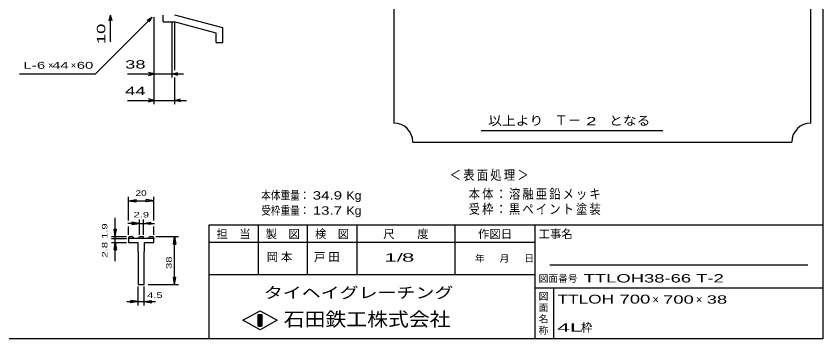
# Model space of a CAD drawing. Units: millimetres, scale not verified. Extents: x -1456 to 1385, y -1026 to 843.
# Drawn here: x -318 to 1385, y -917 to -235 of the extents above; entities that cross this region are included whole.
import ezdxf
from ezdxf.enums import TextEntityAlignment as Align

# ---------------------------------------------------------------- set-up
doc = ezdxf.new("R2010")
doc.units = ezdxf.units.MM
doc.header["$LTSCALE"] = 8
for name, color, linetype, lineweight in [('0_2', 150, 'Continuous', 25), ('19', 6, 'Continuous', 25), ('22', 2, 'Continuous', 25), ('32', 4, 'Continuous', 25)]:
    doc.layers.add(name, color=color, linetype=linetype, lineweight=lineweight)
doc.styles.add('ベクトル', font='')
doc.styles.get('ベクトル').set_extended_font_data('ベクトル')

msp = doc.modelspace()

# ---------------------------------------------------------------- linework, layer by layer
at = {"layer": '0_2'}
for p, q in [((1384.8, 842.8), (1384.8, -917.2)), ((1384.8, -677.2), (88.8, -677.2)), ((88.8, -677.2), (88.8, -917.2)), ((192.8, -677.2), (192.8, -781.2)), ((296.8, -781.2), (296.8, -677.2)), ((400.8, -677.2), (400.8, -781.2)), ((608.8, -781.2), (608.8, -677.2)), ((776.8, -677.2), (776.8, -917.2)), ((776.8, -713.2), (88.8, -713.2)), ((1352.8, -761.2), (808.8, -761.2)), ((88.8, -781.2), (776.8, -781.2)), ((776.8, -809.2), (1384.8, -809.2)), ((816.8, -917.2), (816.8, -809.2)), ((160.8, -878), (196.8, -858)), ((192.8, -866), (200.8, -866)), ((192.8, -890), (192.8, -866)), ((192.8, -866), (194.4, -866)), ((194.4, -866), (194.4, -890)), ((196, -890), (196, -866)), ((196, -866), (197.6, -866)), ((196.8, -858), (232.8, -878)), ((197.6, -866), (197.6, -890)), ((199.2, -890), (199.2, -866)), ((199.2, -866), (200.8, -866)), ((200.8, -866), (200.8, -890)), ((200.8, -866), (200.8, -890)), ((196.8, -898), (160.8, -878)), ((232.8, -878), (196.8, -898)), ((200.8, -890), (192.8, -890)), ((194.4, -890), (196, -890)), ((197.6, -890), (199.2, -890)), ((1384.8, -917.2), (-1383.2, -917.2))]:
    msp.add_line(p, q, dxfattribs=at)
at = {"layer": '19'}
for p, q in [((-7.8, -247.2), (-7.8, -233.2)), ((118.2, -260.2), (17.2, -233.2)), ((-7.8, -247.2), (15.2, -247.2)), ((104.2, -271.2), (15.2, -247.2)), ((104.2, -291.2), (104.2, -271.2)), ((118.2, -291.2), (118.2, -260.2)), ((104.2, -291.2), (118.2, -291.2))]:
    msp.add_line(p, q, dxfattribs=at)
at = {"layer": '22', "color": 4}
for p, q in [((479.2, 778.8), (479.2, -461.2)), ((1359.2, -461.2), (1359.2, 778.8)), ((-150.8, -357.2), (-30.8, -237.2)), ((-122, -245.2), (-118.8, -233.2)), ((-115.6, -245.2), (-118.8, -233.2)), ((-118.8, -289.2), (-118.8, -233.2)), ((-41.2, -243.6), (-30.8, -237.2)), ((-37.2, -247.6), (-30.8, -237.2)), ((-26.8, -365.2), (-26.8, -237.2)), ((-26.8, -421.2), (-26.8, -237.2)), ((11.2, -365.2), (11.2, -249.4)), ((17.2, -349.2), (17.2, -249.4)), ((-310.8, -357.2), (-150.8, -357.2)), ((-82.8, -357.2), (-26.8, -357.2)), ((-26.8, -357.2), (-38.8, -354)), ((-38.8, -360.4), (-26.8, -357.2)), ((-26.8, -357.2), (11.2, -357.2)), ((11.2, -357.2), (23.2, -354)), ((23.2, -360.4), (11.2, -357.2)), ((11.2, -357.2), (35.2, -357.2)), ((17.2, -421.2), (17.2, -365.2)), ((-82.8, -413.2), (-26.8, -413.2)), ((-26.8, -413.2), (-38.8, -410)), ((-38.8, -416.4), (-26.8, -413.2)), ((-26.8, -413.2), (17.2, -413.2)), ((17.2, -413.2), (29.2, -410)), ((29.2, -416.4), (17.2, -413.2)), ((17.2, -413.2), (41.2, -413.2)), ((663.2, -477.2), (1047.2, -477.2)), ((519.2, -501.2), (1319.2, -501.2))]:
    msp.add_line(p, q, dxfattribs=at)
for centre, start, end in [((479.2, -501.2), 0, 90), ((1359.2, -501.2), 90, 180)]:
    msp.add_arc(centre, 40, start, end, dxfattribs=at)
at = {"layer": '32'}
for p, q in [((-80.8, -666.8), (-80.8, -617.2)), ((-80.8, -625.2), (-64.8, -622.8)), ((-80.8, -625.2), (-64.8, -627.6)), ((-80.8, -625.2), (-27.467, -625.2)), ((-64.8, -627.6), (-64.8, -622.8)), ((-27.467, -625.2), (-43.467, -622.8)), ((-43.467, -627.6), (-43.467, -622.8)), ((-27.467, -625.2), (-43.467, -627.6)), ((-27.467, -666.8), (-27.467, -617.2)), ((-108.8, -701.2), (-108.8, -661.2)), ((-58, -673.2), (-82, -673.2)), ((-80.8, -697.2), (-80.8, -679.6)), ((-58, -673.2), (-74, -670.8)), ((-74, -670.8), (-74, -675.6)), ((-74, -675.6), (-58, -673.2)), ((-58, -697.2), (-58, -665.2)), ((-58, -673.2), (-50.267, -673.2)), ((-50.267, -665.2), (-50.267, -697.2)), ((-50.267, -673.2), (-34.267, -670.8)), ((-34.267, -675.6), (-50.267, -673.2)), ((-50.267, -673.2), (-26.267, -673.2)), ((-34.267, -670.8), (-34.267, -675.6)), ((-27.467, -697.2), (-27.467, -679.6)), ((-108.8, -701.2), (-111.2, -685.2)), ((-111.2, -685.2), (-106.4, -685.2)), ((-108.8, -701.2), (-106.4, -685.2)), ((-116.8, -701.2), (-84.8, -701.2)), ((-116.8, -705.2), (-84.8, -705.2)), ((-116.8, -713.2), (-84.8, -713.2)), ((-111.2, -729.2), (-108.8, -713.2)), ((-108.8, -713.2), (-108.8, -701.2)), ((-108.8, -713.2), (-106.4, -729.2)), ((-108.8, -753.2), (-108.8, -713.2)), ((-80.8, -705.2), (-79.467, -701.2)), ((-80.8, -705.2), (-80.8, -713.2)), ((-27.467, -705.2), (-80.8, -705.2)), ((-80.8, -713.2), (-61.467, -713.2)), ((-79.467, -701.2), (-71.733, -701.2)), ((-71.733, -701.2), (-70.4, -705.2)), ((-61.467, -713.2), (-61.467, -731.867)), ((-59.333, -705.2), (-58, -701.2)), ((-58, -701.2), (-50.267, -701.2)), ((-50.267, -701.2), (-48.933, -705.2)), ((-46.8, -731.867), (-46.8, -713.2)), ((-46.8, -713.2), (-27.467, -713.2)), ((-37.867, -705.2), (-36.533, -701.2)), ((-36.533, -701.2), (-28.8, -701.2)), ((-28.8, -701.2), (-27.467, -705.2)), ((-27.467, -713.2), (-27.467, -705.2)), ((-23.467, -701.2), (24.533, -701.2)), ((14.133, -717.2), (16.533, -701.2)), ((16.533, -701.2), (18.933, -717.2)), ((16.533, -802.534), (16.533, -701.2)), ((-111.2, -729.2), (-106.4, -729.2)), ((-61.467, -731.867), (-60.133, -733.2)), ((-48.133, -733.2), (-46.8, -731.867)), ((14.133, -717.2), (18.933, -717.2)), ((-60.133, -733.2), (-60.133, -802.533)), ((-48.133, -802.533), (-48.133, -733.2)), ((16.533, -802.534), (14.133, -786.534)), ((14.133, -786.534), (18.933, -786.534)), ((16.533, -802.534), (18.933, -786.534)), ((-60.133, -802.533), (-48.133, -802.533)), ((-60.133, -846.534), (-60.133, -806.534)), ((-48.133, -846.534), (-48.133, -806.534)), ((-39.467, -802.534), (24.533, -802.534)), ((-84.133, -838.534), (-60.133, -838.534)), ((-60.133, -838.534), (-76.133, -836.134)), ((-76.133, -840.934), (-76.133, -836.134)), ((-60.133, -838.534), (-76.133, -840.934)), ((-60.133, -838.534), (-48.133, -838.534)), ((-48.133, -838.534), (-32.133, -836.134)), ((-48.133, -838.534), (-32.133, -840.934)), ((-48.133, -838.534), (-24.133, -838.534)), ((-32.133, -840.934), (-32.133, -836.134))]:
    msp.add_line(p, q, dxfattribs=at)
msp.add_circle((-108.8, -705.2), 0.8, dxfattribs=at)

# ---------------------------------------------------------------- texts
at = {"layer": '0_2', "style": 'ベクトル'}
for s, height, p in [('担\u3000当', 17.6, (104.8, -695.6)), ('製\u3000図', 17.6, (208.8, -695.6)), ('検\u3000図', 17.6, (312.8, -695.6)), ('尺\u3000\u3000度', 17.6, (456.8, -695.6)), ('作図日', 17.6, (656.8, -695.6)), ('工事名', 17.6, (784.8, -695.6)), ('年', 14.66, (650.4, -747.2)), ('月', 14.66, (702.4, -747.2)), ('日', 14.66, (754.4, -747.2)), ('図面番号', 14.66, (784.8, -789.6)), ('図', 14.66, (784.8, -827.2)), ('面', 14.66, (784.8, -851.2)), ('名', 14.66, (784.8, -875.2)), ('称', 14.66, (784.8, -899.2))]:
    msp.add_text(s, height=height, dxfattribs=at).set_placement(p, align=Align.MIDDLE_LEFT)
at = {"layer": '0_2', "color": 222, "style": 'ベクトル'}
for s, height, width, p in [('タイヘイグレーチング', 23.46, 1.25, (204.8, -819.6)), ('石田鉄工株式会社', 29.33, 1.1, (246.8, -875.6))]:
    msp.add_text(s, height=height, dxfattribs=dict(at, width=width)).set_placement(p, align=Align.MIDDLE_LEFT)
at = {"layer": '22', "style": 'ベクトル', "width": 1.65}
msp.add_text(' 10 ', height=17.6, rotation=90, dxfattribs=at).set_placement((-138.8, -305.2), align=Align.MIDDLE_LEFT)
at = {"layer": '22', "style": 'ベクトル'}
for s, height, width, p in [('L-', 14.66, 1.6, (-302.8, -339.2)), (' 6 ', 14.66, 1.6, (-282.8, -339.2)), (' 44 ', 14.66, 1.6, (-250.8, -339.2)), (' 60 ', 14.66, 1.6, (-198.8, -339.2)), (' 38 ', 17.6, 1.65, (-98.8, -337.2)), (' 44 ', 17.6, 1.65, (-98.8, -393.2)), ('以上より\u3000', 19.35, 1.1, (678.4, -456)), (' 2 ', 17.6, 1.65, (874.4, -457.2)), ('となる', 19.35, 1.1, (933.6, -456)), ('本体重量：', 17.6, 0.85, (199.2, -614)), (' 34.9', 17.6, 1.35, (299.2, -614)), ('Kg', 17.6, 1.1, (379.2, -614)), ('受枠重量：', 17.6, 0.85, (199.2, -646)), (' 13.7', 17.6, 1.35, (299.2, -646)), ('Kg', 17.6, 1.1, (379.2, -646)), ('1/', 17.6, 2, (459.2, -745.2)), (' 8 ', 17.6, 2, (483.2, -745.2)), ('TTLOH38-66 T-2                        ', 17.6, 1.65, (880, -789.2)), ('TTLOH', 18.77, 1.45, (824.8, -833.2)), (' 700 ', 18.77, 1.55, (944.8, -833.2)), (' 700 ', 17.6, 1.65, (1036.8, -834)), (' 38 ', 17.6, 1.65, (1128.8, -834)), ('4L', 17.6, 2.05, (824, -893.2))]:
    msp.add_text(s, height=height, dxfattribs=dict(at, width=width)).set_placement(p, align=Align.MIDDLE_LEFT)
for s, height, p in [('×', 14.66, (-250.8, -339.2)), ('×', 14.66, (-202.8, -339.2)), ('Ｔ－', 20.53, (818.4, -455.2)), ('×', 17.6, (1024.8, -834)), ('×', 17.6, (1116.8, -834)), ('枠', 17.6, (874.4, -893.2))]:
    msp.add_text(s, height=height, dxfattribs=at).set_placement(p, align=Align.MIDDLE_LEFT)
at = {"layer": '22', "attachment_point": 4, "style": 'ベクトル'}
for s, insert, char_height in [('\\T1.2;\\W0.85;＜表面処理＞', (597.2, -572), 20.53), ('\\T1.19;\\W0.85;本体：溶融亜鉛メッキ', (637.2, -612), 20.53), ('\\T1.19;\\W0.85;受枠：黒ペイント塗装', (637.2, -644), 20.53), ('\\T1.25;岡本\u3000', (210.8, -745.2), 17.6), ('\\T1.25;戸田\u3000', (310.8, -745.2), 17.6)]:
    msp.add_mtext(s, dxfattribs=dict(at, insert=insert, char_height=char_height))
at = {"layer": '32', "color": 2, "style": 'ベクトル'}
for s, width, p in [('20', 1.35, (-66.133, -609.2)), ('2.9', 1.5, (-70.133, -654.8)), (' 4.5 ', 1.5, (-48.133, -824.934))]:
    msp.add_text(s, height=11.73, dxfattribs=dict(at, width=width)).set_placement(p, align=Align.MIDDLE_LEFT)
at = {"layer": '32', "color": 2, "style": 'ベクトル', "width": 1.5}
for s, p in [('2.8 1.9', (-131.2, -745.2)), (' 38 ', (4.533, -775.867))]:
    msp.add_text(s, height=11.73, rotation=90, dxfattribs=at).set_placement(p, align=Align.MIDDLE_LEFT)

doc.saveas('drawing.dxf')
